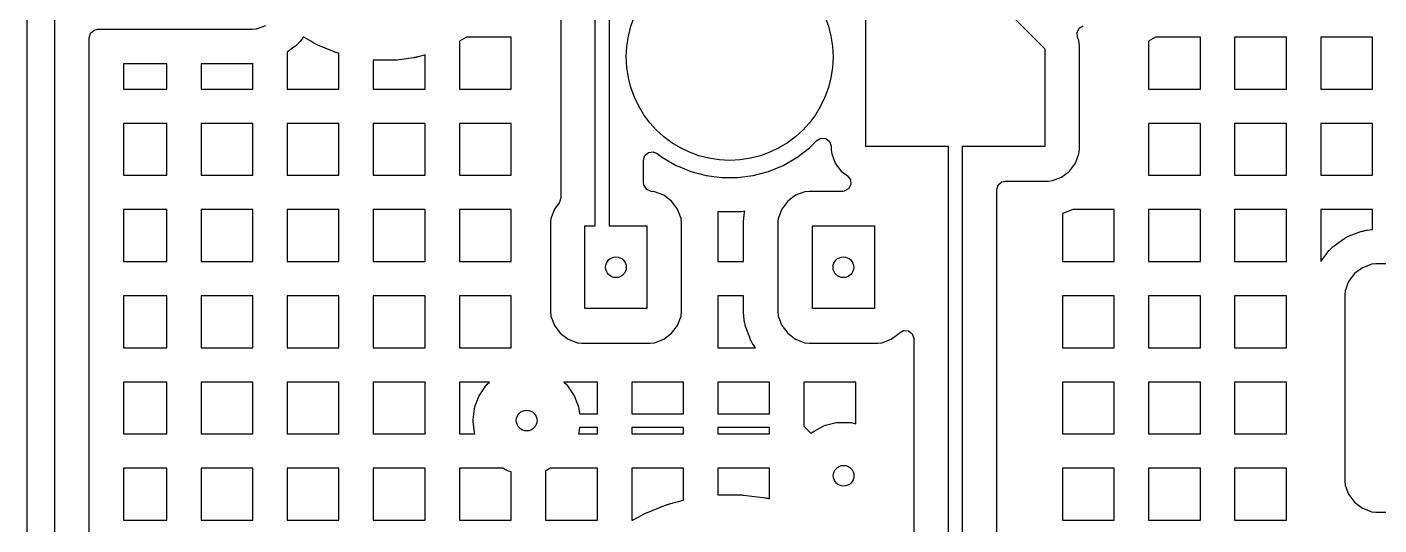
# Model space of a CAD drawing. Extents: x 2.49 to 8.57, y -5.87 to -1.87.
# Drawn here: x 4.956 to 5.728, y -4.176 to -3.892 of the extents above; entities that cross this region are included whole.
import ezdxf

# ---------------------------------------------------------------- set-up
doc = ezdxf.new("R2010")
doc.units = 0
doc.header["$MEASUREMENT"] = 0
doc.layers.add('BLACK', color=7, linetype='CONTINUOUS')

msp = doc.modelspace()

# ---------------------------------------------------------------- linework, layer by layer
at = {"layer": 'BLACK', "linetype": 'CONTINUOUS'}
for p, q in [((4.95605, -4.3011), (4.95605, -3.16636)), ((4.9718, -3.16238), (4.9718, -4.29784)), ((5.261, -3.82267), (5.261, -3.98955)), ((5.28071, -4.00562), (5.28071, -3.81916)), ((5.28858, -3.82079), (5.28858, -4.00562)), ((5.49102, -3.85799), (5.5376, -3.90456)), ((5.43524, -3.96035), (5.43524, -3.86355)), ((5.08711, -3.89319), (5.09241, -3.89121)), ((5.55715, -3.89282), (5.55952, -3.89142)), ((4.9915, -3.89832), (4.99228, -3.89568)), ((4.9915, -3.90654), (4.9915, -3.89832)), ((4.99228, -3.89568), (4.99436, -3.89388)), ((4.99436, -3.89388), (4.99639, -3.89344)), ((4.99639, -3.89344), (5.08476, -3.89344)), ((5.08476, -3.89344), (5.08711, -3.89319)), ((5.08476, -3.89344), (5.08476, -3.89344)), ((5.11201, -3.90039), (5.11155, -3.90092)), ((5.11223, -3.90012), (5.11201, -3.90039)), ((5.11385, -3.89795), (5.11223, -3.90012)), ((5.11418, -3.89795), (5.11385, -3.89795)), ((5.11818, -3.90026), (5.11418, -3.89795)), ((5.12056, -3.90164), (5.11818, -3.90026)), ((5.20708, -3.89795), (5.20308, -3.90026)), ((5.20308, -3.90026), (5.20308, -3.92756)), ((5.23268, -3.89795), (5.20708, -3.89795)), ((5.23268, -3.92756), (5.23268, -3.89795)), ((5.55592, -3.89528), (5.55715, -3.89282)), ((5.55622, -3.89802), (5.55592, -3.89528)), ((5.55689, -3.89964), (5.55622, -3.89802)), ((5.55697, -3.90026), (5.55689, -3.89964)), ((5.5573, -3.90295), (5.55697, -3.90026)), ((5.60078, -3.89795), (5.59678, -3.90026)), ((5.59678, -3.90026), (5.59678, -3.92756)), ((5.62638, -3.89795), (5.60078, -3.89795)), ((5.62638, -3.92756), (5.62638, -3.89795)), ((5.6756, -3.89795), (5.64599, -3.89795)), ((5.64599, -3.89795), (5.64599, -3.92756)), ((5.6756, -3.92756), (5.6756, -3.89795)), ((5.72481, -3.89795), (5.6952, -3.89795)), ((5.6952, -3.89795), (5.6952, -3.92756)), ((5.72481, -3.92756), (5.72481, -3.89795)), ((4.9915, -3.92756), (4.9915, -3.90654)), ((5.10926, -3.90309), (5.10465, -3.90654)), ((5.10465, -3.90654), (5.10465, -3.92756)), ((5.10953, -3.90287), (5.10926, -3.90309)), ((5.11006, -3.90241), (5.10953, -3.90287)), ((5.11032, -3.90217), (5.11006, -3.90241)), ((5.11131, -3.90118), (5.11032, -3.90217)), ((5.11155, -3.90092), (5.11131, -3.90118)), ((5.1207, -3.90171), (5.12056, -3.90164)), ((5.12098, -3.90186), (5.1207, -3.90171)), ((5.12112, -3.90194), (5.12098, -3.90186)), ((5.1217, -3.90222), (5.12112, -3.90194)), ((5.12184, -3.90229), (5.1217, -3.90222)), ((5.12214, -3.90242), (5.12184, -3.90229)), ((5.12228, -3.90249), (5.12214, -3.90242)), ((5.13122, -3.90619), (5.12228, -3.90249)), ((5.13137, -3.90625), (5.13122, -3.90619)), ((5.13167, -3.90636), (5.13137, -3.90625)), ((5.13182, -3.90642), (5.13167, -3.90636)), ((5.13243, -3.90662), (5.13182, -3.90642)), ((5.13258, -3.90667), (5.13243, -3.90662)), ((5.13289, -3.90676), (5.13258, -3.90667)), ((5.13305, -3.90681), (5.13289, -3.90676)), ((5.13426, -3.90713), (5.13305, -3.90681)), ((5.13426, -3.91095), (5.13426, -3.90713)), ((5.18347, -3.90808), (5.17887, -3.90931)), ((5.18347, -3.92756), (5.18347, -3.90808)), ((5.5376, -3.90456), (5.5376, -3.96035)), ((5.5573, -3.96223), (5.5573, -3.90295)), ((5.03583, -3.91305), (5.01111, -3.91305)), ((5.01111, -3.91305), (5.01111, -3.92756)), ((5.03583, -3.92756), (5.03583, -3.91305)), ((5.08502, -3.91305), (5.05544, -3.91305)), ((5.05544, -3.91305), (5.05544, -3.92756)), ((5.08505, -3.91304), (5.08502, -3.91305)), ((5.08505, -3.92756), (5.08505, -3.91304)), ((5.13426, -3.92756), (5.13426, -3.91095)), ((5.15387, -3.91095), (5.15386, -3.91095)), ((5.15386, -3.91095), (5.15386, -3.92756)), ((5.15403, -3.91097), (5.15387, -3.91095)), ((5.15435, -3.911), (5.15403, -3.91097)), ((5.15451, -3.91101), (5.15435, -3.911)), ((5.15515, -3.91106), (5.15451, -3.91101)), ((5.15531, -3.91106), (5.15515, -3.91106)), ((5.15563, -3.91107), (5.15531, -3.91106)), ((5.15579, -3.91108), (5.15563, -3.91107)), ((5.16547, -3.91108), (5.15579, -3.91108)), ((5.16563, -3.91107), (5.16547, -3.91108)), ((5.16595, -3.91106), (5.16563, -3.91107)), ((5.16611, -3.91106), (5.16595, -3.91106)), ((5.16675, -3.91101), (5.16611, -3.91106)), ((5.16691, -3.911), (5.16675, -3.91101)), ((5.16723, -3.91097), (5.16691, -3.911)), ((5.16739, -3.91095), (5.16723, -3.91097)), ((5.17698, -3.90969), (5.16739, -3.91095)), ((5.17714, -3.90966), (5.17698, -3.90969)), ((5.17746, -3.90961), (5.17714, -3.90966)), ((5.17761, -3.90958), (5.17746, -3.90961)), ((5.17824, -3.90946), (5.17761, -3.90958)), ((5.1784, -3.90942), (5.17824, -3.90946)), ((5.17871, -3.90935), (5.1784, -3.90942)), ((5.17887, -3.90931), (5.17871, -3.90935)), ((4.9915, -3.97677), (4.9915, -3.92756)), ((5.01111, -3.92756), (5.03583, -3.92756)), ((5.05544, -3.92756), (5.08505, -3.92756)), ((5.10465, -3.92756), (5.13426, -3.92756)), ((5.15386, -3.92756), (5.18347, -3.92756)), ((5.20308, -3.92756), (5.23268, -3.92756)), ((5.59678, -3.92756), (5.62638, -3.92756)), ((5.64599, -3.92756), (5.6756, -3.92756)), ((5.6952, -3.92756), (5.72481, -3.92756)), ((5.03583, -3.94717), (5.01111, -3.94717)), ((5.01111, -3.94717), (5.01111, -3.97677)), ((5.03583, -3.97677), (5.03583, -3.94717)), ((5.08505, -3.94717), (5.05544, -3.94717)), ((5.05544, -3.94717), (5.05544, -3.97677)), ((5.08505, -3.97677), (5.08505, -3.94717)), ((5.13426, -3.94717), (5.10465, -3.94717)), ((5.10465, -3.94717), (5.10465, -3.97677)), ((5.13426, -3.97677), (5.13426, -3.94717)), ((5.18347, -3.94717), (5.15386, -3.94717)), ((5.15386, -3.94717), (5.15386, -3.97677)), ((5.18347, -3.97677), (5.18347, -3.94717)), ((5.23268, -3.94717), (5.20308, -3.94717)), ((5.20308, -3.94717), (5.20308, -3.97677)), ((5.23268, -3.97677), (5.23268, -3.94717)), ((5.62638, -3.94717), (5.59678, -3.94717)), ((5.59678, -3.94717), (5.59678, -3.97677)), ((5.62638, -3.97677), (5.62638, -3.94717)), ((5.6756, -3.94717), (5.64599, -3.94717)), ((5.64599, -3.94717), (5.64599, -3.97677)), ((5.6756, -3.97677), (5.6756, -3.94717)), ((5.72481, -3.94717), (5.6952, -3.94717)), ((5.6952, -3.94717), (5.6952, -3.97677)), ((5.72481, -3.97677), (5.72481, -3.94717)), ((5.39585, -3.96659), (5.40302, -3.96109)), ((5.40302, -3.96109), (5.4072, -3.95691)), ((5.4072, -3.95691), (5.40961, -3.9556)), ((5.40961, -3.9556), (5.41236, -3.95579)), ((5.41236, -3.95579), (5.41456, -3.95744)), ((5.41456, -3.95744), (5.41552, -3.96002)), ((5.41552, -3.96002), (5.41553, -3.96037)), ((5.41553, -3.96037), (5.41553, -3.96223)), ((5.41553, -3.96223), (5.41553, -3.96223)), ((5.41553, -3.96223), (5.41578, -3.96458)), ((5.48248, -3.96035), (5.43524, -3.96035)), ((5.48248, -4.3193), (5.48248, -3.96035)), ((5.5376, -3.96035), (5.49035, -3.96035)), ((5.49035, -3.96035), (5.49035, -4.3193)), ((5.55705, -3.96458), (5.5573, -3.96223)), ((5.30829, -3.96819), (5.30906, -3.96555)), ((5.30829, -3.98112), (5.30829, -3.96819)), ((5.30906, -3.96555), (5.31114, -3.96375)), ((5.31114, -3.96375), (5.31386, -3.96336)), ((5.31386, -3.96336), (5.31614, -3.96432)), ((5.31614, -3.96432), (5.31911, -3.96659)), ((5.31911, -3.96659), (5.31911, -3.96659)), ((5.31911, -3.96659), (5.31911, -3.96659)), ((5.31911, -3.96659), (5.32693, -3.97111)), ((5.38803, -3.97111), (5.39585, -3.96659)), ((5.41578, -3.96458), (5.41776, -3.96989)), ((5.41776, -3.96989), (5.41776, -3.96989)), ((5.41776, -3.96989), (5.41966, -3.97242)), ((5.55168, -3.97443), (5.55507, -3.96989)), ((5.55507, -3.96989), (5.55705, -3.96458)), ((4.9915, -4.02598), (4.9915, -3.97677)), ((5.01111, -3.97677), (5.03583, -3.97677)), ((5.05544, -3.97677), (5.08505, -3.97677)), ((5.10465, -3.97677), (5.13426, -3.97677)), ((5.15386, -3.97677), (5.18347, -3.97677)), ((5.20308, -3.97677), (5.23268, -3.97677)), ((5.32693, -3.97111), (5.32693, -3.97111)), ((5.32693, -3.97111), (5.32693, -3.97111)), ((5.32693, -3.97111), (5.329, -3.97197)), ((5.329, -3.97197), (5.33528, -3.97457)), ((5.33528, -3.97457), (5.34401, -3.97691)), ((5.34401, -3.97691), (5.35296, -3.97808)), ((5.362, -3.97808), (5.37095, -3.97691)), ((5.37095, -3.97691), (5.37968, -3.97457)), ((5.37968, -3.97457), (5.38803, -3.97111)), ((5.41966, -3.97242), (5.42116, -3.97443)), ((5.42116, -3.97443), (5.42477, -3.97713)), ((5.42477, -3.97713), (5.42642, -3.97933)), ((5.54714, -3.97782), (5.54854, -3.97677)), ((5.54854, -3.97677), (5.55168, -3.97443)), ((5.59678, -3.97677), (5.62638, -3.97677)), ((5.64599, -3.97677), (5.6756, -3.97677)), ((5.6952, -3.97677), (5.72481, -3.97677)), ((5.30854, -3.98266), (5.30829, -3.98112)), ((5.31011, -3.98492), (5.30854, -3.98266)), ((5.31265, -3.98598), (5.31011, -3.98492)), ((5.35296, -3.97808), (5.35296, -3.97808)), ((5.35296, -3.97808), (5.362, -3.97808)), ((5.362, -3.97808), (5.362, -3.97808)), ((5.4253, -3.98449), (5.42288, -3.98581)), ((5.42662, -3.98208), (5.4253, -3.98449)), ((5.42642, -3.97933), (5.42662, -3.98208)), ((5.51006, -3.98494), (5.51083, -3.9823)), ((5.51006, -3.99856), (5.51006, -3.98494)), ((5.51083, -3.9823), (5.51291, -3.98049)), ((5.51291, -3.98049), (5.51494, -3.98005)), ((5.51494, -3.98005), (5.53948, -3.98005)), ((5.53948, -3.98005), (5.54183, -3.9798)), ((5.53948, -3.98005), (5.53948, -3.98005)), ((5.54183, -3.9798), (5.54714, -3.97782)), ((5.26003, -3.99248), (5.25733, -3.99608)), ((5.26023, -3.99219), (5.26003, -3.99248)), ((5.261, -3.98955), (5.26023, -3.99219)), ((5.31447, -3.98617), (5.31265, -3.98598)), ((5.31978, -3.98815), (5.31447, -3.98617)), ((5.32431, -3.99155), (5.31978, -3.98815)), ((5.31978, -3.98815), (5.31978, -3.98815)), ((5.32771, -3.99608), (5.32431, -3.99155)), ((5.32431, -3.99155), (5.32431, -3.99155)), ((5.39065, -3.99155), (5.38725, -3.99608)), ((5.39518, -3.98815), (5.39065, -3.99155)), ((5.39065, -3.99155), (5.39065, -3.99155)), ((5.40049, -3.98617), (5.39518, -3.98815)), ((5.39518, -3.98815), (5.39518, -3.98815)), ((5.40284, -3.98592), (5.40049, -3.98617)), ((5.42185, -3.98592), (5.40284, -3.98592)), ((5.40284, -3.98592), (5.40284, -3.98592)), ((5.42288, -3.98581), (5.42185, -3.98592)), ((5.03583, -3.99638), (5.01111, -3.99638)), ((5.01111, -3.99638), (5.01111, -4.02598)), ((5.03583, -4.02598), (5.03583, -3.99638)), ((5.08505, -3.99638), (5.05544, -3.99638)), ((5.05544, -3.99638), (5.05544, -4.02598)), ((5.08505, -4.02598), (5.08505, -3.99638)), ((5.13426, -3.99638), (5.10465, -3.99638)), ((5.10465, -3.99638), (5.10465, -4.02598)), ((5.13426, -4.02598), (5.13426, -3.99638)), ((5.18347, -3.99638), (5.15386, -3.99638)), ((5.15386, -3.99638), (5.15386, -4.02598)), ((5.18347, -4.02598), (5.18347, -3.99638)), ((5.23268, -3.99638), (5.20308, -3.99638)), ((5.20308, -3.99638), (5.20308, -4.02598)), ((5.23268, -4.02598), (5.23268, -3.99638)), ((5.25733, -3.99608), (5.25535, -4.00139)), ((5.25733, -3.99608), (5.25733, -3.99608)), ((5.32826, -3.99756), (5.32771, -3.99608)), ((5.32771, -3.99608), (5.32771, -3.99608)), ((5.32969, -4.00139), (5.32826, -3.99756)), ((5.35072, -3.99757), (5.35071, -3.99756)), ((5.35071, -3.99756), (5.35071, -4.02598)), ((5.35088, -3.99758), (5.35072, -3.99757)), ((5.3512, -3.99761), (5.35088, -3.99758)), ((5.35136, -3.99763), (5.3512, -3.99761)), ((5.352, -3.99767), (5.35136, -3.99763)), ((5.35216, -3.99768), (5.352, -3.99767)), ((5.35248, -3.99769), (5.35216, -3.99768)), ((5.35264, -3.99769), (5.35248, -3.99769)), ((5.36232, -3.99769), (5.35264, -3.99769)), ((5.36248, -3.99769), (5.36232, -3.99769)), ((5.3628, -3.99768), (5.36248, -3.99769)), ((5.36296, -3.99767), (5.3628, -3.99768)), ((5.3636, -3.99763), (5.36296, -3.99767)), ((5.36376, -3.99761), (5.3636, -3.99763)), ((5.36408, -3.99758), (5.36376, -3.99761)), ((5.36424, -3.99757), (5.36408, -3.99758)), ((5.36609, -3.99732), (5.36424, -3.99757)), ((5.3655, -4.0019), (5.36584, -3.99869)), ((5.36584, -3.99869), (5.36589, -3.99839)), ((5.36589, -3.99839), (5.36599, -3.99778)), ((5.36599, -3.99778), (5.36605, -3.99748)), ((5.36605, -3.99748), (5.36609, -3.99732)), ((5.38725, -3.99608), (5.38527, -4.00139)), ((5.38725, -3.99608), (5.38725, -3.99608)), ((5.51006, -4.0752), (5.51006, -3.99856)), ((5.54782, -3.99848), (5.54757, -3.99856)), ((5.54757, -3.99856), (5.54757, -4.02598)), ((5.54811, -3.99839), (5.54782, -3.99848)), ((5.55349, -3.99638), (5.54811, -3.99839)), ((5.57717, -3.99638), (5.55349, -3.99638)), ((5.57717, -4.02598), (5.57717, -3.99638)), ((5.62638, -3.99638), (5.59678, -3.99638)), ((5.59678, -3.99638), (5.59678, -4.02598)), ((5.62638, -4.02598), (5.62638, -3.99638)), ((5.6756, -3.99638), (5.64599, -3.99638)), ((5.64599, -3.99638), (5.64599, -4.02598)), ((5.6756, -4.0259), (5.6756, -3.99638)), ((5.72481, -3.99638), (5.6952, -3.99638)), ((5.6952, -3.99638), (5.6952, -4.0259)), ((5.72481, -4.00765), (5.72481, -3.99638)), ((5.25516, -4.00313), (5.2551, -4.00374)), ((5.2551, -4.00374), (5.2551, -4.00374)), ((5.2551, -4.00374), (5.2551, -4.05475)), ((5.25535, -4.00139), (5.25516, -4.00313)), ((5.2748, -4.05287), (5.2748, -4.00562)), ((5.2748, -4.00562), (5.28071, -4.00562)), ((5.28858, -4.00562), (5.31024, -4.00562)), ((5.31024, -4.00562), (5.31024, -4.05287)), ((5.3297, -4.00151), (5.32969, -4.00139)), ((5.32994, -4.00374), (5.3297, -4.00151)), ((5.32994, -4.05475), (5.32994, -4.00374)), ((5.36541, -4.00348), (5.36542, -4.00335)), ((5.36541, -4.02598), (5.36541, -4.00348)), ((5.36542, -4.00308), (5.36543, -4.00295)), ((5.36542, -4.00335), (5.36542, -4.00308)), ((5.36543, -4.00295), (5.36546, -4.00243)), ((5.36546, -4.0023), (5.36549, -4.00203)), ((5.36546, -4.00243), (5.36546, -4.0023)), ((5.36549, -4.00203), (5.3655, -4.0019)), ((5.38509, -4.00313), (5.38502, -4.00374)), ((5.38502, -4.00374), (5.38502, -4.00374)), ((5.38502, -4.00374), (5.38502, -4.05475)), ((5.38527, -4.00139), (5.38509, -4.00313)), ((5.40472, -4.05287), (5.40472, -4.00562)), ((5.40472, -4.00562), (5.44016, -4.00562)), ((5.44016, -4.00562), (5.44016, -4.05287)), ((5.71832, -4.00883), (5.71891, -4.00865)), ((5.71891, -4.00865), (5.71921, -4.00857)), ((5.71921, -4.00857), (5.7204, -4.00829)), ((5.7204, -4.00829), (5.7207, -4.00823)), ((5.7207, -4.00823), (5.7213, -4.00812)), ((5.7213, -4.00812), (5.72161, -4.00808)), ((5.72161, -4.00808), (5.72481, -4.00774)), ((5.72481, -4.00774), (5.72481, -4.00765)), ((5.70216, -4.01761), (5.70781, -4.01337)), ((5.70781, -4.01337), (5.7081, -4.01318)), ((5.7081, -4.01318), (5.70869, -4.0128)), ((5.70869, -4.0128), (5.70899, -4.01262)), ((5.70899, -4.01262), (5.71022, -4.01195)), ((5.71022, -4.01195), (5.71053, -4.01179)), ((5.71053, -4.01179), (5.71117, -4.0115)), ((5.71117, -4.0115), (5.71149, -4.01137)), ((5.71149, -4.01137), (5.71803, -4.00893)), ((5.71803, -4.00893), (5.71832, -4.00883)), ((5.6952, -4.0259), (5.69919, -4.02058)), ((5.69919, -4.02058), (5.69941, -4.0203)), ((5.69941, -4.0203), (5.69987, -4.01977)), ((5.69987, -4.01977), (5.70011, -4.01952)), ((5.70011, -4.01952), (5.7011, -4.01853)), ((5.7011, -4.01853), (5.70135, -4.01829)), ((5.70135, -4.01829), (5.70188, -4.01783)), ((5.70188, -4.01783), (5.70216, -4.01761)), ((4.9915, -4.0752), (4.9915, -4.02598)), ((5.01111, -4.02598), (5.03583, -4.02598)), ((5.05544, -4.02598), (5.08505, -4.02598)), ((5.10465, -4.02598), (5.13426, -4.02598)), ((5.15386, -4.02598), (5.18347, -4.02598)), ((5.20308, -4.02598), (5.23268, -4.02598)), ((5.35071, -4.02598), (5.36541, -4.02598)), ((5.54757, -4.02598), (5.57717, -4.02598)), ((5.59678, -4.02598), (5.62638, -4.02598)), ((5.64599, -4.02598), (5.6756, -4.02598)), ((5.6756, -4.02598), (5.6756, -4.0259)), ((5.719, -4.02949), (5.71447, -4.03289)), ((5.72431, -4.02751), (5.719, -4.02949)), ((5.719, -4.02949), (5.719, -4.02949)), ((5.72666, -4.02726), (5.72431, -4.02751)), ((5.8096, -4.02726), (5.72666, -4.02726)), ((5.72666, -4.02726), (5.72666, -4.02726)), ((5.71107, -4.03742), (5.70909, -4.04273)), ((5.71447, -4.03289), (5.71107, -4.03742)), ((5.71107, -4.03742), (5.71107, -4.03742)), ((5.71447, -4.03289), (5.71447, -4.03289)), ((5.03583, -4.04559), (5.01111, -4.04559)), ((5.01111, -4.04559), (5.01111, -4.0752)), ((5.03583, -4.0752), (5.03583, -4.04559)), ((5.08505, -4.04559), (5.05544, -4.04559)), ((5.05544, -4.04559), (5.05544, -4.0752)), ((5.08505, -4.0752), (5.08505, -4.04559)), ((5.13426, -4.04559), (5.10465, -4.04559)), ((5.10465, -4.04559), (5.10465, -4.0752)), ((5.13426, -4.0752), (5.13426, -4.04559)), ((5.18347, -4.04559), (5.15386, -4.04559)), ((5.15386, -4.04559), (5.15386, -4.0752)), ((5.18347, -4.0752), (5.18347, -4.04559)), ((5.23268, -4.04559), (5.20308, -4.04559)), ((5.20308, -4.04559), (5.20308, -4.0752)), ((5.23268, -4.0752), (5.23268, -4.04559)), ((5.36541, -4.04559), (5.35071, -4.04559)), ((5.35071, -4.04559), (5.35071, -4.0752)), ((5.36541, -4.05502), (5.36541, -4.04559)), ((5.57717, -4.04559), (5.54757, -4.04559)), ((5.54757, -4.04559), (5.54757, -4.0752)), ((5.57717, -4.0752), (5.57717, -4.04559)), ((5.62638, -4.04559), (5.59678, -4.04559)), ((5.59678, -4.04559), (5.59678, -4.0752)), ((5.62638, -4.0752), (5.62638, -4.04559)), ((5.6756, -4.04559), (5.64599, -4.04559)), ((5.64599, -4.04559), (5.64599, -4.0752)), ((5.6756, -4.0752), (5.6756, -4.04559)), ((5.70909, -4.04273), (5.70884, -4.04508)), ((5.70884, -4.04508), (5.70884, -4.04508)), ((5.70884, -4.04508), (5.70884, -4.15121)), ((5.2551, -4.05475), (5.2551, -4.05475)), ((5.2551, -4.05475), (5.25535, -4.0571)), ((5.31024, -4.05287), (5.2748, -4.05287)), ((5.32969, -4.0571), (5.32994, -4.05475)), ((5.38502, -4.05475), (5.38502, -4.05475)), ((5.38502, -4.05475), (5.38527, -4.0571)), ((5.44016, -4.05287), (5.40472, -4.05287)), ((5.25535, -4.0571), (5.25733, -4.06241)), ((5.25733, -4.06241), (5.25733, -4.06241)), ((5.25733, -4.06241), (5.26073, -4.06694)), ((5.32431, -4.06694), (5.32771, -4.06241)), ((5.32771, -4.06241), (5.32969, -4.0571)), ((5.36542, -4.05515), (5.36541, -4.05502)), ((5.36542, -4.05541), (5.36542, -4.05515)), ((5.36543, -4.05554), (5.36542, -4.05541)), ((5.36546, -4.05606), (5.36543, -4.05554)), ((5.36546, -4.05619), (5.36546, -4.05606)), ((5.36549, -4.05646), (5.36546, -4.05619)), ((5.3655, -4.05659), (5.36549, -4.05646)), ((5.36584, -4.0598), (5.3655, -4.05659)), ((5.36589, -4.06011), (5.36584, -4.0598)), ((5.36599, -4.06071), (5.36589, -4.06011)), ((5.36605, -4.06101), (5.36599, -4.06071)), ((5.36633, -4.06221), (5.36605, -4.06101)), ((5.36641, -4.0625), (5.36633, -4.06221)), ((5.36659, -4.06309), (5.36641, -4.0625)), ((5.38527, -4.0571), (5.38725, -4.06241)), ((5.38725, -4.06241), (5.38725, -4.06241)), ((5.38725, -4.06241), (5.39065, -4.06694)), ((5.26073, -4.06694), (5.26073, -4.06694)), ((5.26073, -4.06694), (5.26526, -4.07034)), ((5.26526, -4.07034), (5.26526, -4.07034)), ((5.26526, -4.07034), (5.27057, -4.07232)), ((5.31447, -4.07232), (5.31978, -4.07034)), ((5.31978, -4.07034), (5.32431, -4.06694)), ((5.36669, -4.06338), (5.36659, -4.06309)), ((5.36913, -4.06992), (5.36669, -4.06338)), ((5.36926, -4.07024), (5.36913, -4.06992)), ((5.36955, -4.07088), (5.36926, -4.07024)), ((5.39065, -4.06694), (5.39065, -4.06694)), ((5.39065, -4.06694), (5.39518, -4.07034)), ((5.39518, -4.07034), (5.39518, -4.07034)), ((5.39518, -4.07034), (5.40049, -4.07232)), ((5.44439, -4.07232), (5.4497, -4.07034)), ((5.4497, -4.07034), (5.45336, -4.0676)), ((5.45336, -4.0676), (5.45423, -4.06694)), ((5.45423, -4.06694), (5.45444, -4.06674)), ((5.45423, -4.06694), (5.45423, -4.06694)), ((5.45423, -4.06694), (5.45423, -4.06694)), ((5.45423, -4.06694), (5.45423, -4.06694)), ((5.45444, -4.06674), (5.45686, -4.06542)), ((5.45686, -4.06542), (5.4596, -4.06561)), ((5.4596, -4.06561), (5.4618, -4.06726)), ((5.4618, -4.06726), (5.46276, -4.06984)), ((5.46276, -4.06984), (5.46278, -4.07019)), ((5.46278, -4.07019), (5.46278, -4.30732)), ((4.9915, -4.12441), (4.9915, -4.0752)), ((5.01111, -4.0752), (5.03583, -4.0752)), ((5.05544, -4.0752), (5.08505, -4.0752)), ((5.10465, -4.0752), (5.13426, -4.0752)), ((5.15386, -4.0752), (5.18347, -4.0752)), ((5.20308, -4.0752), (5.23268, -4.0752)), ((5.27057, -4.07232), (5.27057, -4.07232)), ((5.27057, -4.07232), (5.27084, -4.07235)), ((5.27084, -4.07235), (5.27292, -4.07257)), ((5.27292, -4.07257), (5.31212, -4.07257)), ((5.31212, -4.07257), (5.31447, -4.07232)), ((5.35071, -4.0752), (5.37233, -4.0752)), ((5.36971, -4.07119), (5.36955, -4.07088)), ((5.37038, -4.07242), (5.36971, -4.07119)), ((5.37056, -4.07272), (5.37038, -4.07242)), ((5.37094, -4.07331), (5.37056, -4.07272)), ((5.37114, -4.0736), (5.37094, -4.07331)), ((5.37233, -4.0752), (5.37114, -4.0736)), ((5.40049, -4.07232), (5.40049, -4.07232)), ((5.40049, -4.07232), (5.40077, -4.07235)), ((5.40077, -4.07235), (5.40284, -4.07257)), ((5.40284, -4.07257), (5.44204, -4.07257)), ((5.44204, -4.07257), (5.44439, -4.07232)), ((5.51006, -4.12441), (5.51006, -4.0752)), ((5.54757, -4.0752), (5.57717, -4.0752)), ((5.59678, -4.0752), (5.62638, -4.0752)), ((5.64599, -4.0752), (5.6756, -4.0752)), ((5.03583, -4.0948), (5.01111, -4.0948)), ((5.01111, -4.0948), (5.01111, -4.12441)), ((5.03583, -4.12441), (5.03583, -4.0948)), ((5.08505, -4.0948), (5.05544, -4.0948)), ((5.05544, -4.0948), (5.05544, -4.12441)), ((5.08505, -4.12441), (5.08505, -4.0948)), ((5.13426, -4.0948), (5.10465, -4.0948)), ((5.10465, -4.0948), (5.10465, -4.12441)), ((5.13426, -4.12441), (5.13426, -4.0948)), ((5.18347, -4.0948), (5.15386, -4.0948)), ((5.15386, -4.0948), (5.15386, -4.12441)), ((5.18347, -4.12441), (5.18347, -4.0948)), ((5.22034, -4.0948), (5.20308, -4.0948)), ((5.20308, -4.0948), (5.20308, -4.12441)), ((5.21465, -4.10202), (5.21818, -4.0969)), ((5.21818, -4.0969), (5.21896, -4.09602)), ((5.21896, -4.09602), (5.22034, -4.0948)), ((5.2819, -4.0948), (5.26265, -4.0948)), ((5.26265, -4.0948), (5.26403, -4.09602)), ((5.26403, -4.09602), (5.26481, -4.0969)), ((5.26481, -4.0969), (5.26834, -4.10202)), ((5.2819, -4.11283), (5.2819, -4.0948)), ((5.33111, -4.0948), (5.3015, -4.0948)), ((5.3015, -4.0948), (5.3015, -4.11283)), ((5.33111, -4.11283), (5.33111, -4.0948)), ((5.38032, -4.0948), (5.35071, -4.0948)), ((5.35071, -4.0948), (5.35071, -4.11283)), ((5.38032, -4.11283), (5.38032, -4.0948)), ((5.42953, -4.0948), (5.39993, -4.0948)), ((5.39993, -4.0948), (5.39993, -4.12003)), ((5.42953, -4.11859), (5.42953, -4.0948)), ((5.57717, -4.0948), (5.54757, -4.0948)), ((5.54757, -4.0948), (5.54757, -4.12441)), ((5.57717, -4.12441), (5.57717, -4.0948)), ((5.62638, -4.0948), (5.59678, -4.0948)), ((5.59678, -4.0948), (5.59678, -4.12441)), ((5.62638, -4.12441), (5.62638, -4.0948)), ((5.6756, -4.0948), (5.64599, -4.0948)), ((5.64599, -4.0948), (5.64599, -4.12441)), ((5.6756, -4.12441), (5.6756, -4.0948)), ((5.21162, -4.11001), (5.2119, -4.10887)), ((5.2119, -4.10887), (5.21411, -4.10306)), ((5.21411, -4.10306), (5.21465, -4.10202)), ((5.26834, -4.10202), (5.26889, -4.10306)), ((5.26889, -4.10306), (5.27109, -4.10887)), ((5.27109, -4.10887), (5.27137, -4.11001)), ((5.21087, -4.11618), (5.21162, -4.11001)), ((5.21087, -4.11736), (5.21087, -4.11618)), ((5.27137, -4.11001), (5.27171, -4.11283)), ((5.27171, -4.11283), (5.2819, -4.11283)), ((5.3015, -4.11283), (5.33111, -4.11283)), ((5.35071, -4.11283), (5.38032, -4.11283)), ((4.9915, -4.17362), (4.9915, -4.12441)), ((5.01111, -4.12441), (5.03583, -4.12441)), ((5.05544, -4.12441), (5.08505, -4.12441)), ((5.10465, -4.12441), (5.13426, -4.12441)), ((5.15386, -4.12441), (5.18347, -4.12441)), ((5.20308, -4.12441), (5.21184, -4.12441)), ((5.21162, -4.12353), (5.21087, -4.11736)), ((5.21184, -4.12441), (5.21162, -4.12353)), ((5.27137, -4.12353), (5.27116, -4.12441)), ((5.27116, -4.12441), (5.2819, -4.12441)), ((5.27171, -4.12071), (5.27137, -4.12353)), ((5.2819, -4.12071), (5.27171, -4.12071)), ((5.2819, -4.12441), (5.2819, -4.12071)), ((5.3015, -4.12071), (5.3015, -4.12441)), ((5.33111, -4.12071), (5.3015, -4.12071)), ((5.3015, -4.12441), (5.33111, -4.12441)), ((5.33111, -4.12441), (5.33111, -4.12071)), ((5.35071, -4.12071), (5.35071, -4.12441)), ((5.38032, -4.12071), (5.35071, -4.12071)), ((5.35071, -4.12441), (5.38032, -4.12441)), ((5.38032, -4.12441), (5.38032, -4.12071)), ((5.39993, -4.12003), (5.40396, -4.12406)), ((5.40396, -4.12406), (5.40472, -4.1234)), ((5.40472, -4.1234), (5.40569, -4.12273)), ((5.40569, -4.12273), (5.41119, -4.11984)), ((5.41119, -4.11984), (5.41229, -4.11942)), ((5.41229, -4.11942), (5.41832, -4.11794)), ((5.41832, -4.11794), (5.41949, -4.11779)), ((5.41949, -4.11779), (5.42571, -4.11779)), ((5.42571, -4.11779), (5.42687, -4.11794)), ((5.42687, -4.11794), (5.42953, -4.11859)), ((5.51006, -4.17362), (5.51006, -4.12441)), ((5.54757, -4.12441), (5.57717, -4.12441)), ((5.59678, -4.12441), (5.62638, -4.12441)), ((5.64599, -4.12441), (5.6756, -4.12441)), ((5.03583, -4.14402), (5.01111, -4.14402)), ((5.01111, -4.14402), (5.01111, -4.17362)), ((5.03583, -4.17362), (5.03583, -4.14402)), ((5.08505, -4.14402), (5.05544, -4.14402)), ((5.05544, -4.14402), (5.05544, -4.17362)), ((5.08505, -4.17362), (5.08505, -4.14402)), ((5.13426, -4.14402), (5.10465, -4.14402)), ((5.10465, -4.14402), (5.10465, -4.17362)), ((5.13426, -4.17362), (5.13426, -4.14402)), ((5.18347, -4.14402), (5.15386, -4.14402)), ((5.15386, -4.14402), (5.15386, -4.17362)), ((5.18347, -4.17362), (5.18347, -4.14402)), ((5.22784, -4.14402), (5.20308, -4.14402)), ((5.20308, -4.14402), (5.20308, -4.17362)), ((5.23009, -4.1452), (5.22784, -4.14402)), ((5.2307, -4.14543), (5.23009, -4.1452)), ((5.23119, -4.14561), (5.2307, -4.14543)), ((5.23268, -4.14598), (5.23119, -4.14561)), ((5.23268, -4.17362), (5.23268, -4.14598)), ((5.25291, -4.1452), (5.25229, -4.14543)), ((5.25229, -4.14543), (5.25229, -4.17362)), ((5.25516, -4.14402), (5.25291, -4.1452)), ((5.2819, -4.14402), (5.25516, -4.14402)), ((5.2819, -4.17362), (5.2819, -4.14402)), ((5.33111, -4.14402), (5.3015, -4.14402)), ((5.3015, -4.14402), (5.3015, -4.17362)), ((5.33111, -4.15924), (5.33111, -4.14402)), ((5.38032, -4.14402), (5.35071, -4.14402)), ((5.35071, -4.14402), (5.35071, -4.15924)), ((5.38032, -4.16139), (5.38032, -4.14402)), ((5.57717, -4.14402), (5.54757, -4.14402)), ((5.54757, -4.14402), (5.54757, -4.17362)), ((5.57717, -4.17362), (5.57717, -4.14402)), ((5.62638, -4.14402), (5.59678, -4.14402)), ((5.59678, -4.14402), (5.59678, -4.17362)), ((5.62638, -4.17362), (5.62638, -4.14402)), ((5.6756, -4.14402), (5.64599, -4.14402)), ((5.64599, -4.14402), (5.64599, -4.17362)), ((5.6756, -4.17362), (5.6756, -4.14402)), ((5.70884, -4.15121), (5.70884, -4.15121)), ((5.70884, -4.15121), (5.70909, -4.15356)), ((5.70909, -4.15356), (5.71107, -4.15887)), ((5.32304, -4.16437), (5.33111, -4.1623)), ((5.33111, -4.1623), (5.33111, -4.15924)), ((5.35071, -4.15924), (5.35076, -4.15924)), ((5.35076, -4.15924), (5.35107, -4.15923)), ((5.35107, -4.15923), (5.35123, -4.15923)), ((5.35123, -4.15923), (5.36373, -4.15923)), ((5.36373, -4.15923), (5.36389, -4.15923)), ((5.36389, -4.15923), (5.3642, -4.15924)), ((5.3642, -4.15924), (5.36435, -4.15925)), ((5.36435, -4.15925), (5.36496, -4.15928)), ((5.36496, -4.15928), (5.36512, -4.1593)), ((5.36512, -4.1593), (5.36543, -4.15933)), ((5.36543, -4.15933), (5.36558, -4.15934)), ((5.36558, -4.15934), (5.37799, -4.16091)), ((5.37799, -4.16091), (5.37814, -4.16093)), ((5.37814, -4.16093), (5.37845, -4.16098)), ((5.37845, -4.16098), (5.3786, -4.16101)), ((5.3786, -4.16101), (5.3792, -4.16112)), ((5.3792, -4.16112), (5.37935, -4.16115)), ((5.37935, -4.16115), (5.37965, -4.16122)), ((5.37965, -4.16122), (5.3798, -4.16126)), ((5.3798, -4.16126), (5.38032, -4.16139)), ((5.71107, -4.15887), (5.71107, -4.15887)), ((5.71107, -4.15887), (5.71447, -4.1634)), ((5.30199, -4.17362), (5.30799, -4.17033)), ((5.30799, -4.17033), (5.30812, -4.17026)), ((5.30812, -4.17026), (5.3084, -4.17012)), ((5.3084, -4.17012), (5.30853, -4.17005)), ((5.30853, -4.17005), (5.30909, -4.16979)), ((5.30909, -4.16979), (5.30923, -4.16972)), ((5.30923, -4.16972), (5.30952, -4.1696)), ((5.30952, -4.1696), (5.30966, -4.16954)), ((5.30966, -4.16954), (5.32129, -4.16494)), ((5.32129, -4.16494), (5.32143, -4.16488)), ((5.32143, -4.16488), (5.32172, -4.16478)), ((5.32172, -4.16478), (5.32187, -4.16473)), ((5.32187, -4.16473), (5.32245, -4.16454)), ((5.32245, -4.16454), (5.3226, -4.16449)), ((5.3226, -4.16449), (5.3229, -4.16441)), ((5.3229, -4.16441), (5.32304, -4.16437)), ((5.71447, -4.1634), (5.71447, -4.1634)), ((5.71447, -4.1634), (5.719, -4.1668)), ((5.719, -4.1668), (5.719, -4.1668)), ((5.719, -4.1668), (5.72431, -4.16878)), ((5.72431, -4.16878), (5.72431, -4.16878)), ((5.72431, -4.16878), (5.72458, -4.16881)), ((5.72458, -4.16881), (5.72666, -4.16903)), ((5.72666, -4.16903), (5.83279, -4.16903)), ((4.9915, -4.22284), (4.9915, -4.17362)), ((5.01111, -4.17362), (5.03583, -4.17362)), ((5.05544, -4.17362), (5.08505, -4.17362)), ((5.10465, -4.17362), (5.13426, -4.17362)), ((5.15386, -4.17362), (5.18347, -4.17362)), ((5.20308, -4.17362), (5.23268, -4.17362)), ((5.25229, -4.17362), (5.2819, -4.17362)), ((5.3015, -4.17362), (5.30199, -4.17362)), ((5.51006, -4.22284), (5.51006, -4.17362)), ((5.54757, -4.17362), (5.57717, -4.17362)), ((5.59678, -4.17362), (5.62638, -4.17362)), ((5.64599, -4.17362), (5.6756, -4.17362))]:
    msp.add_line(p, q, dxfattribs=at)
at = {"layer": 'BLACK'}
for centre, radius in [((5.35748, -3.90917), 0.05906), ((5.29252, -4.02925), 0.00591), ((5.42244, -4.02925), 0.00591), ((5.2415, -4.11677), 0.00591), ((5.4226, -4.14827), 0.00591)]:
    msp.add_circle(centre, radius, dxfattribs=at)

doc.saveas('drawing.dxf')
